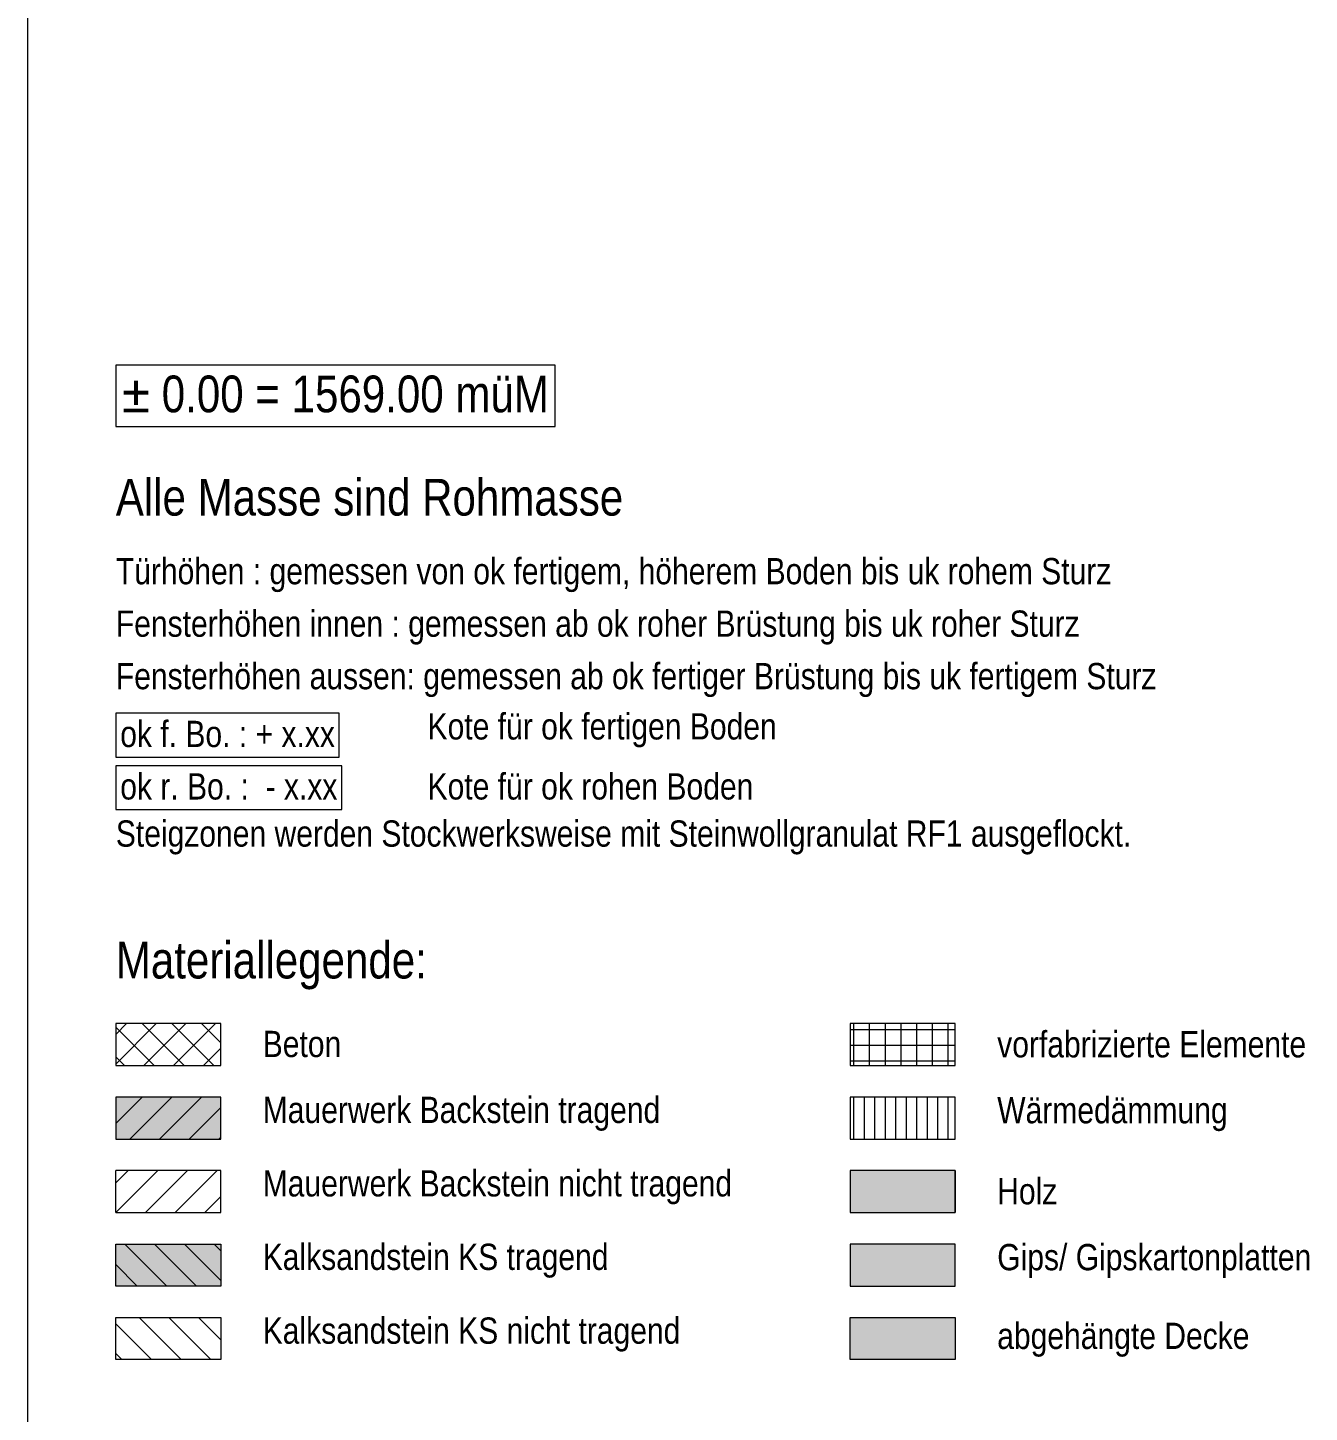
# Model space of a CAD drawing. Header units: metres. Extents: x 0.003 to 0.843, y 0.003 to 0.597.
# Drawn here: x 0.003 to 0.1251, y 0.3314 to 0.4633 of the extents above; entities that cross this region are included whole.
import ezdxf

# ---------------------------------------------------------------- set-up
doc = ezdxf.new("R2010")
doc.units = ezdxf.units.M
doc.linetypes.add('AUSGEZOGEN', pattern=[0])
doc.layers.add('Plankopf', color=7, linetype='AUSGEZOGEN', lineweight=13)
doc.styles.add('ARIALNARROW', font='ARIALN.TTF')

msp = doc.modelspace()

# ---------------------------------------------------------------- hatches: boundary and pattern name
at = {"layer": 'Plankopf', "linetype": 'AUSGEZOGEN', "lineweight": 13}
for color, points in [(241, [(0.0114, 0.3614), (0.0114, 0.3574), (0.0214, 0.3574), (0.0214, 0.3614)]), (32, [(0.0814, 0.3504), (0.0914, 0.3504), (0.0914, 0.3544), (0.0814, 0.3544)]), (241, [(0.0114, 0.3474), (0.0114, 0.3434), (0.0214, 0.3434), (0.0214, 0.3474)]), (9, [(0.0814, 0.3434), (0.0914, 0.3434), (0.0914, 0.3474), (0.0814, 0.3474)]), (254, [(0.0914, 0.3364), (0.0914, 0.3404), (0.0814, 0.3404), (0.0814, 0.3364)])]:
    msp.add_hatch(color=color, dxfattribs=at).paths.add_polyline_path(points)

# ---------------------------------------------------------------- linework, layer by layer
at = {"layer": 'Plankopf', "color": 7, "linetype": 'AUSGEZOGEN', "lineweight": 13}
for p, q in [((0.003, 0.003), (0.003, 0.597)), ((0.0214, 0.3684), (0.0114, 0.3684)), ((0.0114, 0.3684), (0.0114, 0.3644)), ((0.0114, 0.36738), (0.01242, 0.3684)), ((0.0114, 0.36455), (0.01525, 0.3684)), ((0.0179, 0.3644), (0.0139, 0.3684)), ((0.01408, 0.3644), (0.01808, 0.3684)), ((0.02073, 0.3644), (0.01673, 0.3684)), ((0.01691, 0.3644), (0.02091, 0.3684)), ((0.0214, 0.36656), (0.01956, 0.3684)), ((0.0214, 0.3644), (0.0214, 0.3684)), ((0.0914, 0.3684), (0.0814, 0.3684)), ((0.0814, 0.3684), (0.0814, 0.3644)), ((0.08174, 0.3644), (0.08174, 0.3684)), ((0.08324, 0.3644), (0.08324, 0.3684)), ((0.08474, 0.3644), (0.08474, 0.3684)), ((0.08624, 0.3644), (0.08624, 0.3684)), ((0.08774, 0.3644), (0.08774, 0.3684)), ((0.08924, 0.3644), (0.08924, 0.3684)), ((0.09074, 0.3644), (0.09074, 0.3684)), ((0.0914, 0.3644), (0.0914, 0.3684)), ((0.01507, 0.3644), (0.0114, 0.36807)), ((0.0814, 0.36785), (0.0914, 0.36785)), ((0.01974, 0.3644), (0.0214, 0.36606)), ((0.0814, 0.36635), (0.0914, 0.36635)), ((0.01224, 0.3644), (0.0114, 0.36524)), ((0.0114, 0.3644), (0.0214, 0.3644)), ((0.0814, 0.36485), (0.0914, 0.36485)), ((0.0814, 0.3644), (0.0914, 0.3644)), ((0.0214, 0.3614), (0.0114, 0.3614)), ((0.0114, 0.3614), (0.0114, 0.3574)), ((0.0114, 0.35889), (0.01391, 0.3614)), ((0.01274, 0.3574), (0.01674, 0.3614)), ((0.01557, 0.3574), (0.01957, 0.3614)), ((0.01839, 0.3574), (0.0214, 0.36041)), ((0.0214, 0.3574), (0.0214, 0.3614)), ((0.0914, 0.3614), (0.0814, 0.3614)), ((0.0814, 0.3614), (0.0814, 0.3574)), ((0.08174, 0.3574), (0.08174, 0.3614)), ((0.08274, 0.3574), (0.08274, 0.3614)), ((0.08374, 0.3574), (0.08374, 0.3614)), ((0.08474, 0.3574), (0.08474, 0.3614)), ((0.08574, 0.3574), (0.08574, 0.3614)), ((0.08674, 0.3574), (0.08674, 0.3614)), ((0.08774, 0.3574), (0.08774, 0.3614)), ((0.08874, 0.3574), (0.08874, 0.3614)), ((0.08974, 0.3574), (0.08974, 0.3614)), ((0.09074, 0.3574), (0.09074, 0.3614)), ((0.0914, 0.3574), (0.0914, 0.3614)), ((0.02122, 0.3574), (0.0214, 0.35758)), ((0.0114, 0.3574), (0.0214, 0.3574)), ((0.0814, 0.3574), (0.0914, 0.3574)), ((0.0214, 0.3544), (0.0114, 0.3544)), ((0.0114, 0.3504), (0.0114, 0.3544)), ((0.0114, 0.35323), (0.01257, 0.3544)), ((0.0114, 0.35041), (0.01539, 0.3544)), ((0.01422, 0.3504), (0.01822, 0.3544)), ((0.01705, 0.3504), (0.02105, 0.3544)), ((0.0214, 0.3504), (0.0214, 0.3544)), ((0.0914, 0.3544), (0.0814, 0.3544)), ((0.0814, 0.3544), (0.0814, 0.3504)), ((0.0914, 0.3544), (0.0914, 0.3504)), ((0.0914, 0.3504), (0.0914, 0.3544)), ((0.01988, 0.3504), (0.0214, 0.35192)), ((0.0114, 0.3504), (0.0214, 0.3504)), ((0.0814, 0.3504), (0.0914, 0.3504)), ((0.0114, 0.3474), (0.0214, 0.3474)), ((0.0114, 0.3434), (0.0114, 0.3474)), ((0.01627, 0.3434), (0.01227, 0.3474)), ((0.0191, 0.3434), (0.0151, 0.3474)), ((0.0214, 0.34393), (0.01793, 0.3474)), ((0.0214, 0.34676), (0.02076, 0.3474)), ((0.0214, 0.3474), (0.0214, 0.3434)), ((0.0914, 0.3474), (0.0814, 0.3474)), ((0.0814, 0.3474), (0.0814, 0.3434)), ((0.0914, 0.3434), (0.0914, 0.3474)), ((0.01344, 0.3434), (0.0114, 0.34544)), ((0.0214, 0.3434), (0.0114, 0.3434)), ((0.0814, 0.3434), (0.0914, 0.3434)), ((0.0114, 0.3404), (0.0214, 0.3404)), ((0.0114, 0.3364), (0.0114, 0.3404)), ((0.01762, 0.3364), (0.01362, 0.3404)), ((0.02044, 0.3364), (0.01644, 0.3404)), ((0.0214, 0.33827), (0.01927, 0.3404)), ((0.0214, 0.3404), (0.0214, 0.3364)), ((0.0814, 0.3404), (0.0914, 0.3404)), ((0.0814, 0.3364), (0.0814, 0.3404)), ((0.0914, 0.3404), (0.0914, 0.3364)), ((0.01479, 0.3364), (0.0114, 0.33979)), ((0.01196, 0.3364), (0.0114, 0.33696)), ((0.0214, 0.3364), (0.0114, 0.3364)), ((0.0914, 0.3364), (0.0814, 0.3364))]:
    msp.add_line(p, q, dxfattribs=at)
for points in [[(0.0114, 0.42531), (0.05326, 0.42531), (0.05326, 0.43115), (0.0114, 0.43115), (0.0114, 0.42531)], [(0.0114, 0.3938), (0.0327, 0.3938), (0.0327, 0.39797), (0.0114, 0.39797), (0.0114, 0.3938)], [(0.0114, 0.3888), (0.03293, 0.3888), (0.03293, 0.39297), (0.0114, 0.39297), (0.0114, 0.3888)]]:
    msp.add_lwpolyline(points, dxfattribs=at)

# ---------------------------------------------------------------- texts
at = {"layer": 'Plankopf', "color": 7, "linetype": 'AUSGEZOGEN', "lineweight": 13, "attachment_point": 7, "style": 'ARIALNARROW'}
for s, insert, char_height, width in [('±\\~0.00\\~=\\~1569.00\\~müM', (0.01198, 0.4266), 0.0035, 0.00175), ('Alle\\~Masse\\~sind\\~Rohmasse', (0.0114, 0.41676), 0.0035, 0.00175), ('Türhöhen\\~:\\~gemessen\\~von\\~ok\\~fertigem,\\~höherem\\~Boden\\~bis\\~uk\\~rohem\\~Sturz', (0.0114, 0.40951), 0.0025, 0.00125), ('Fensterhöhen\\~innen\\~:\\~gemessen\\~ab\\~ok\\~roher\\~Brüstung\\~bis\\~uk\\~roher\\~Sturz', (0.0114, 0.40451), 0.0025, 0.00125), ('Fensterhöhen\\~aussen:\\~gemessen\\~ab\\~ok\\~fertiger\\~Brüstung\\~bis\\~uk\\~fertigem\\~Sturz', (0.0114, 0.39951), 0.0025, 0.00125), ('ok\\~f.\\~Bo.\\~:\\~+\\~x.xx', (0.01182, 0.39472), 0.0025, 0.00125), ('Kote\\~für\\~ok\\~fertigen\\~Boden', (0.04111, 0.39472), 0.0025, 0.00125), ('ok\\~r.\\~Bo.\\~:\\~\\~-\\~x.xx', (0.01182, 0.38972), 0.0025, 0.00125), ('Kote\\~für\\~ok\\~rohen\\~Boden', (0.04111, 0.38972), 0.0025, 0.00125), ('Steigzonen\\~werden\\~Stockwerksweise\\~mit\\~Steinwollgranulat\\~RF1\\~ausgeflockt.', (0.0114, 0.38451), 0.0025, 0.00125), ('Materiallegende:', (0.0114, 0.37165), 0.0035, 0.00175), ('Beton', (0.0254, 0.36518), 0.0025, 0.00125), ('vorfabrizierte\\~Elemente', (0.0954, 0.36515), 0.0025, 0.00125), ('Mauerwerk\\~Backstein\\~tragend', (0.0254, 0.35818), 0.0025, 0.00125), ('Wärmedämmung', (0.0954, 0.35815), 0.0025, 0.00125), ('Mauerwerk\\~Backstein\\~nicht\\~tragend', (0.0254, 0.35118), 0.0025, 0.00125), ('Holz', (0.0954, 0.35115), 0.0025, 0.00125), ('Kalksandstein\\~KS\\~tragend', (0.0254, 0.34418), 0.0025, 0.00125), ('Gips/\\~Gipskartonplatten', (0.0954, 0.34415), 0.0025, 0.00125), ('Kalksandstein\\~KS\\~nicht\\~tragend', (0.0254, 0.33715), 0.0025, 0.00125), ('abgehängte\\~Decke', (0.0954, 0.33665), 0.0025, 0.00125)]:
    msp.add_mtext(s, dxfattribs=dict(at, insert=insert, char_height=char_height, width=width))

doc.saveas('drawing.dxf')
